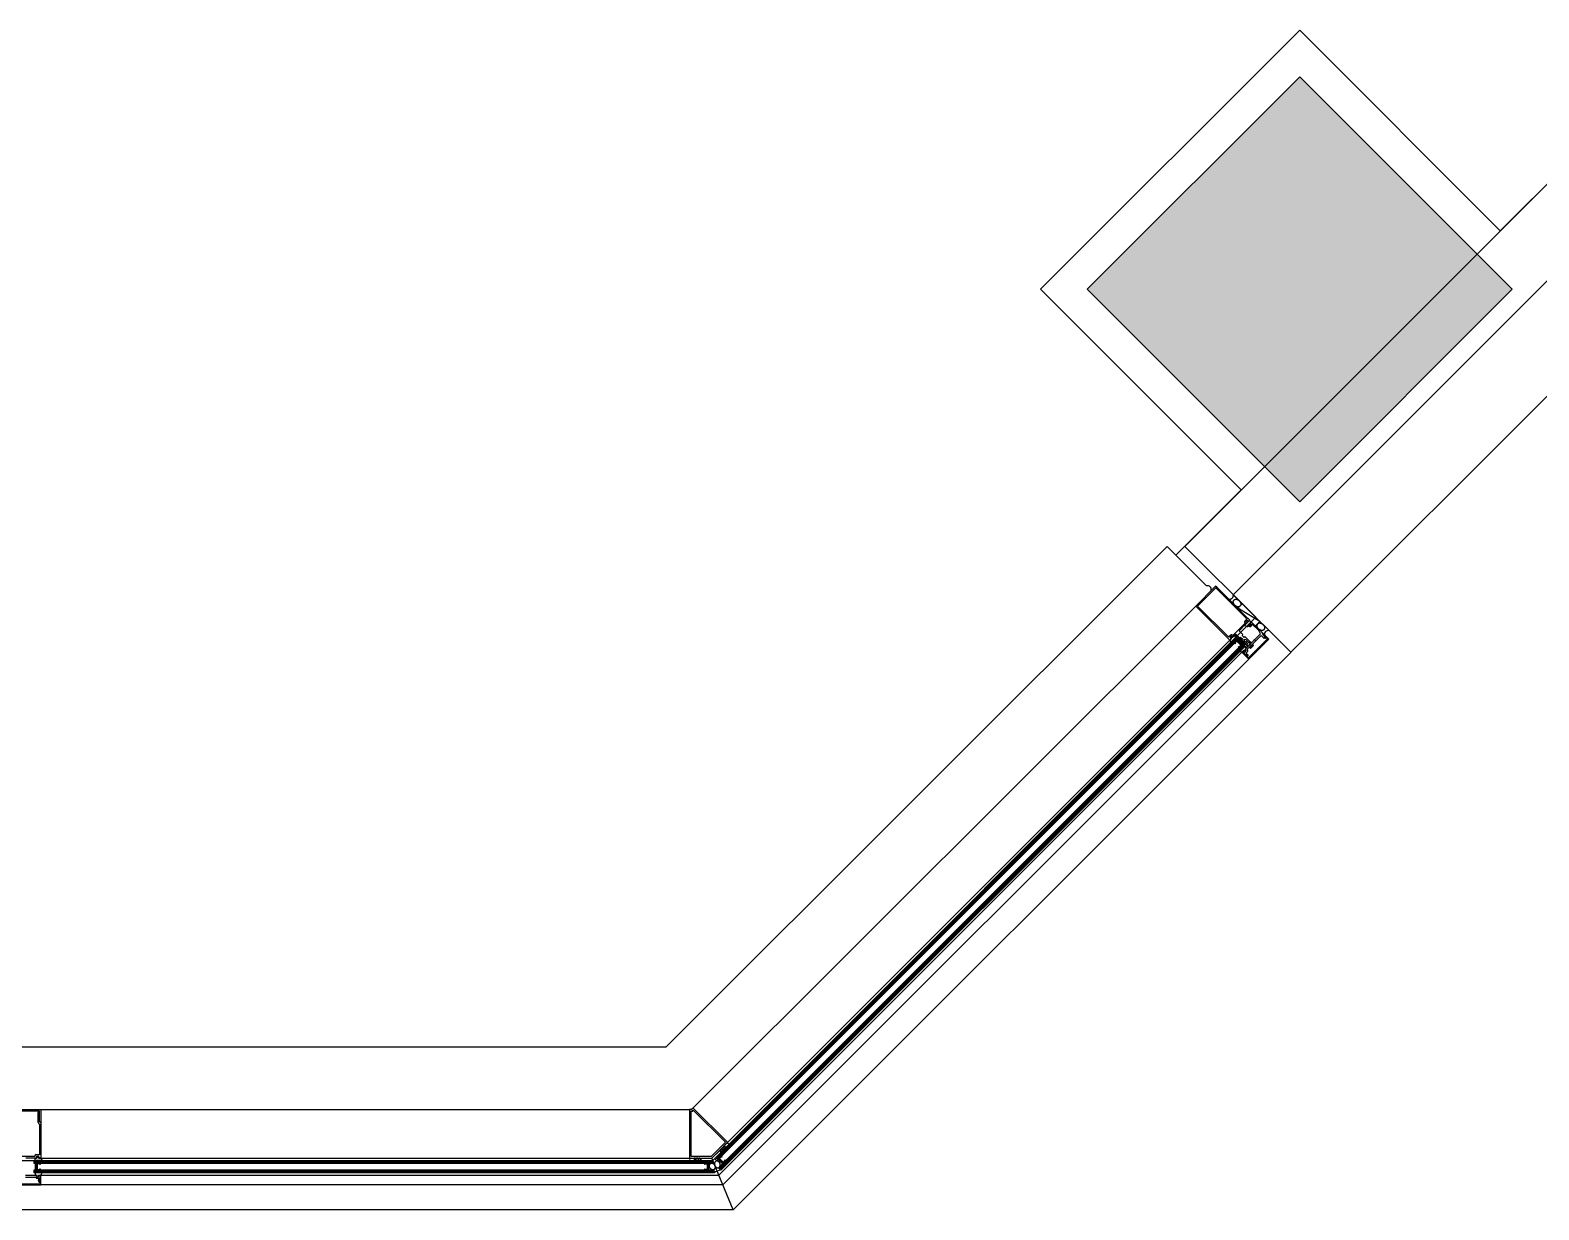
# Model space of a CAD drawing. Header units: inches. Extents: x -71 to 4528, y -885 to 4524.
# Drawn here: x 3185.1 to 3305.6, y 0 to 94.2 of the extents above; entities that cross this region are included whole.
import ezdxf

# ---------------------------------------------------------------- set-up
doc = ezdxf.new("R2010")
doc.units = ezdxf.units.IN
doc.header["$LTSCALE"] = 96
doc.header["$MEASUREMENT"] = 0
for name, color, linetype in [('A-Bldg-Patt', 5, 'Continuous'), ('A-Cols-Bldg', 235, 'Continuous'), ('A-Glaz-Exst', 53, 'Continuous'), ('A-Wall-Bldg', 235, 'Continuous')]:
    doc.layers.add(name, color=color, linetype=linetype)
doc.layers.add('Viewport', color=14, linetype='Continuous', plot=False)

msp = doc.modelspace()

# ---------------------------------------------------------------- hatches: boundary and pattern name
at = {"layer": 'A-Bldg-Patt'}
msp.add_hatch(color=256, dxfattribs=at).paths.add_polyline_path([(3286.5, 90.48), (3269.53, 73.5), (3286.5, 56.53), (3303.47, 73.5)])

# ---------------------------------------------------------------- linework, layer by layer
at = {"layer": 'A-Cols-Bldg'}
msp.add_lwpolyline([(3286.5, 90.48), (3269.53, 73.5), (3286.5, 56.53), (3303.47, 73.5)], close=True, dxfattribs=at)
at = {"layer": 'A-Glaz-Exst'}
for p, q in [((3279.79, 49.8), (3278.2, 48.21)), ((3278.34, 48.21), (3279.87, 49.73)), ((3279.88, 49.71), (3279.79, 49.8)), ((3279.8, 49.67), (3279.87, 49.73)), ((3282.24, 47.23), (3279.8, 49.67)), ((3279.88, 49.71), (3282.37, 47.22)), ((3237.95, 8), (3278.2, 48.21)), ((3278.2, 48.21), (3280.94, 45.47)), ((3280.78, 45.77), (3278.34, 48.21)), ((3281.2, 48.57), (3281.21, 48.6)), ((3281.2, 48.55), (3281.2, 48.57)), ((3281.2, 48.52), (3281.2, 48.55)), ((3281.21, 48.5), (3281.2, 48.52)), ((3281.21, 48.62), (3281.22, 48.64)), ((3281.21, 48.6), (3281.21, 48.62)), ((3281.21, 48.47), (3281.21, 48.5)), ((3281.22, 48.45), (3281.21, 48.47)), ((3281.22, 48.64), (3281.23, 48.66)), ((3281.23, 48.42), (3281.22, 48.45)), ((3281.23, 48.66), (3281.25, 48.68)), ((3281.24, 48.39), (3281.23, 48.42)), ((3281.25, 48.37), (3281.24, 48.39)), ((3281.25, 48.68), (3281.26, 48.69)), ((3281.27, 48.34), (3281.25, 48.37)), ((3281.26, 48.69), (3281.28, 48.71)), ((3281.28, 48.32), (3281.27, 48.34)), ((3281.28, 48.71), (3281.3, 48.72)), ((3281.3, 48.3), (3281.28, 48.32)), ((3281.3, 48.72), (3281.31, 48.73)), ((3281.32, 48.28), (3281.3, 48.3)), ((3281.31, 48.73), (3281.34, 48.74)), ((3281.35, 48.26), (3281.32, 48.28)), ((3281.34, 48.74), (3281.36, 48.75)), ((3281.37, 48.24), (3281.35, 48.26)), ((3281.36, 48.75), (3281.38, 48.75)), ((3281.39, 48.22), (3281.37, 48.24)), ((3281.38, 48.75), (3281.41, 48.75)), ((3281.42, 48.21), (3281.39, 48.22)), ((3281.41, 48.75), (3281.43, 48.75)), ((3281.44, 48.19), (3281.42, 48.21)), ((3281.43, 48.75), (3281.46, 48.75)), ((3281.47, 48.18), (3281.44, 48.19)), ((3281.46, 48.75), (3281.48, 48.74)), ((3281.48, 48.74), (3281.51, 48.74)), ((3281.51, 48.74), (3281.53, 48.73)), ((3281.53, 48.73), (3281.56, 48.71)), ((3281.56, 48.71), (3281.58, 48.7)), ((3281.56, 48.04), (3281.92, 48.39)), ((3281.58, 48.7), (3281.61, 48.69)), ((3281.61, 48.69), (3281.63, 48.67)), ((3281.63, 48.67), (3281.66, 48.65)), ((3281.66, 48.65), (3281.68, 48.63)), ((3281.68, 48.63), (3281.7, 48.61)), ((3281.71, 48.19), (3281.69, 48.18)), ((3281.7, 48.61), (3281.72, 48.59)), ((3281.72, 48.2), (3281.71, 48.19)), ((3281.72, 48.59), (3281.73, 48.56)), ((3281.74, 48.21), (3281.72, 48.2)), ((3281.73, 48.56), (3281.75, 48.54)), ((3281.75, 48.23), (3281.74, 48.21)), ((3281.75, 48.54), (3281.76, 48.51)), ((3281.77, 48.25), (3281.75, 48.23)), ((3281.76, 48.51), (3281.77, 48.49)), ((3281.77, 48.49), (3281.78, 48.46)), ((3281.78, 48.27), (3281.77, 48.25)), ((3281.78, 48.46), (3281.79, 48.44)), ((3281.79, 48.29), (3281.78, 48.27)), ((3281.79, 48.44), (3281.79, 48.41)), ((3281.79, 48.41), (3281.8, 48.38)), ((3281.8, 48.33), (3281.79, 48.31)), ((3281.79, 48.31), (3281.79, 48.29)), ((3281.8, 48.38), (3281.8, 48.36)), ((3281.8, 48.36), (3281.8, 48.33)), ((3281.92, 48.39), (3283.33, 46.98)), ((3281.49, 48.17), (3281.47, 48.18)), ((3281.52, 48.16), (3281.49, 48.17)), ((3281.54, 48.16), (3281.52, 48.16)), ((3281.57, 48.16), (3281.54, 48.16)), ((3283.33, 46.98), (3281.56, 48.04)), ((3281.6, 48.16), (3281.57, 48.16)), ((3281.62, 48.16), (3281.6, 48.16)), ((3281.64, 48.16), (3281.62, 48.16)), ((3281.67, 48.17), (3281.64, 48.16)), ((3281.69, 48.18), (3281.67, 48.17)), ((3282.5, 47.06), (3282.1, 46.66)), ((3282.35, 47.25), (3282.12, 47.01)), ((3282.19, 46.95), (3282.24, 47)), ((3282.35, 47.25), (3282.24, 47.14)), ((3282.24, 47), (3282.3, 47.06)), ((3282.52, 47.08), (3282.35, 47.25)), ((3282.41, 46.97), (3282.41, 47.02)), ((3282.41, 47.02), (3282.45, 47.02)), ((3282.45, 47.02), (3282.46, 47.03)), ((3282.46, 47.03), (3282.46, 47.07)), ((3282.46, 47.07), (3282.51, 47.07)), ((3282.63, 46.93), (3282.5, 47.06)), ((3282.51, 47.07), (3282.52, 47.08)), ((3280.99, 45.89), (3280.87, 45.77)), ((3281, 45.77), (3281.06, 45.82)), ((3281.12, 45.79), (3281.02, 45.76)), ((3281.08, 45.75), (3281.13, 45.78)), ((3281.13, 45.78), (3281.12, 45.79)), ((3282.14, 46.84), (3281.17, 45.87)), ((3281.17, 45.74), (3281.17, 45.78)), ((3281.17, 45.78), (3281.21, 45.78)), ((3281.26, 45.83), (3281.18, 45.74)), ((3281.21, 45.78), (3281.23, 45.79)), ((3281.23, 45.79), (3281.23, 45.83)), ((3281.23, 45.83), (3281.27, 45.83)), ((3281.39, 45.7), (3281.26, 45.83)), ((3281.27, 45.83), (3281.41, 45.97)), ((3281.46, 45.91), (3281.34, 45.79)), ((3281.34, 45.79), (3282.35, 45.03)), ((3281.34, 45.79), (3282.22, 44.91)), ((3281.41, 45.97), (3281.67, 45.71)), ((3282.22, 44.91), (3281.46, 45.91)), ((3282.35, 45.03), (3281.46, 45.91)), ((3281.67, 46.24), (3282.16, 46.73)), ((3281.94, 45.97), (3281.67, 46.24)), ((3281.91, 45.86), (3281.94, 45.88)), ((3282.08, 45.69), (3281.91, 45.86)), ((3282.11, 45.79), (3282.08, 45.69)), ((3282.1, 46.66), (3282.3, 46.6)), ((3282.58, 45.33), (3282.11, 45.79)), ((3282.16, 46.73), (3282.18, 46.74)), ((3282.18, 46.74), (3282.18, 46.78)), ((3282.18, 46.78), (3282.22, 46.78)), ((3282.22, 46.78), (3282.23, 46.8)), ((3282.23, 46.8), (3282.23, 46.84)), ((3282.23, 46.84), (3282.27, 46.84)), ((3282.27, 46.84), (3282.28, 46.85)), ((3282.3, 46.6), (3282.41, 46.71)), ((3282.32, 46.62), (3282.41, 46.72)), ((3282.41, 46.62), (3282.36, 46.57)), ((3282.4, 46.96), (3282.41, 46.97)), ((3282.43, 46.6), (3282.41, 46.62)), ((3282.51, 46.7), (3282.46, 46.67)), ((3282.46, 46.67), (3282.47, 46.66)), ((3282.47, 46.66), (3282.57, 46.69)), ((3282.5, 46.71), (3282.51, 46.7)), ((3282.52, 46.62), (3282.63, 46.73)), ((3282.53, 46.83), (3282.65, 46.95)), ((3282.54, 46.84), (3282.63, 46.93)), ((3282.56, 46.75), (3282.54, 46.76)), ((3282.69, 46.71), (3282.54, 46.55)), ((3282.58, 46.8), (3282.56, 46.75)), ((3282.57, 46.69), (3282.6, 46.79)), ((3282.6, 46.79), (3282.58, 46.8)), ((3283.5, 46.09), (3282.66, 46.93)), ((3282.69, 46.79), (3282.68, 46.78)), ((3283.23, 46.25), (3282.69, 46.79)), ((3282.9, 45.52), (3283.38, 46)), ((3283.33, 46.98), (3282.98, 46.62)), ((3283.42, 45.86), (3282.99, 45.43)), ((3283.1, 46.7), (3283.11, 46.72)), ((3283.1, 46.68), (3283.1, 46.7)), ((3283.1, 46.66), (3283.1, 46.68)), ((3283.1, 46.63), (3283.1, 46.66)), ((3283.1, 46.6), (3283.1, 46.63)), ((3283.1, 46.58), (3283.1, 46.6)), ((3283.11, 46.55), (3283.1, 46.58)), ((3283.11, 46.72), (3283.12, 46.75)), ((3283.12, 46.53), (3283.11, 46.55)), ((3283.12, 46.75), (3283.13, 46.77)), ((3283.13, 46.5), (3283.12, 46.53)), ((3283.13, 46.77), (3283.14, 46.78)), ((3283.15, 46.48), (3283.13, 46.5)), ((3283.14, 46.78), (3283.15, 46.8)), ((3283.15, 46.8), (3283.17, 46.81)), ((3283.16, 46.45), (3283.15, 46.48)), ((3283.18, 46.43), (3283.16, 46.45)), ((3283.17, 46.81), (3283.19, 46.83)), ((3283.2, 46.4), (3283.18, 46.43)), ((3283.19, 46.83), (3283.21, 46.84)), ((3283.22, 46.38), (3283.2, 46.4)), ((3283.21, 46.84), (3283.23, 46.85)), ((3283.24, 46.36), (3283.22, 46.38)), ((3283.23, 46.85), (3283.25, 46.85)), ((3283.38, 46), (3283.23, 46.25)), ((3283.26, 46.34), (3283.24, 46.36)), ((3283.25, 46.85), (3283.27, 46.86)), ((3283.29, 46.33), (3283.26, 46.34)), ((3283.27, 46.86), (3283.3, 46.86)), ((3283.31, 46.31), (3283.29, 46.33)), ((3283.3, 46.86), (3283.32, 46.86)), ((3283.34, 46.3), (3283.31, 46.31)), ((3283.32, 46.86), (3283.35, 46.85)), ((3283.36, 46.29), (3283.34, 46.3)), ((3283.35, 46.85), (3283.38, 46.85)), ((3283.39, 46.28), (3283.36, 46.29)), ((3283.38, 46.85), (3283.4, 46.84)), ((3283.41, 46.27), (3283.39, 46.28)), ((3283.4, 46.84), (3283.43, 46.83)), ((3283.44, 46.27), (3283.41, 46.27)), ((3283.66, 45.62), (3283.42, 45.86)), ((3283.43, 46.83), (3283.45, 46.82)), ((3283.46, 46.26), (3283.44, 46.27)), ((3283.45, 46.82), (3283.48, 46.81)), ((3283.49, 46.26), (3283.46, 46.26)), ((3283.49, 46.11), (3283.47, 46.09)), ((3283.49, 46.11), (3283.47, 46.09)), ((3283.47, 46.09), (3283.6, 45.86)), ((3283.47, 46.09), (3283.6, 45.86)), ((3283.48, 46.81), (3283.5, 46.79)), ((3283.51, 46.26), (3283.49, 46.26)), ((3283.5, 46.79), (3283.53, 46.78)), ((3284.03, 45.56), (3283.5, 46.09)), ((3283.54, 46.27), (3283.51, 46.26)), ((3283.53, 46.78), (3283.55, 46.76)), ((3283.56, 46.27), (3283.54, 46.27)), ((3283.55, 46.76), (3283.57, 46.74)), ((3283.58, 46.28), (3283.56, 46.27)), ((3283.57, 46.74), (3283.59, 46.71)), ((3283.6, 46.29), (3283.58, 46.28)), ((3283.59, 46.71), (3283.61, 46.69)), ((3283.62, 46.31), (3283.6, 46.29)), ((3283.6, 45.86), (3283.64, 45.88)), ((3283.6, 45.86), (3283.64, 45.88)), ((3283.61, 46.69), (3283.63, 46.67)), ((3283.63, 46.32), (3283.62, 46.31)), ((3283.63, 46.67), (3283.64, 46.64)), ((3283.65, 46.34), (3283.63, 46.32)), ((3283.64, 46.64), (3283.66, 46.62)), ((3283.64, 45.88), (3283.7, 45.66)), ((3283.64, 45.88), (3283.8, 45.73)), ((3283.66, 46.35), (3283.65, 46.34)), ((3283.66, 46.62), (3283.67, 46.59)), ((3283.67, 46.37), (3283.66, 46.35)), ((3283.67, 46.59), (3283.68, 46.57)), ((3283.68, 46.4), (3283.67, 46.37)), ((3283.68, 46.57), (3283.68, 46.54)), ((3283.68, 46.54), (3283.69, 46.52)), ((3283.69, 46.42), (3283.68, 46.4)), ((3283.69, 46.52), (3283.69, 46.49)), ((3283.69, 46.49), (3283.69, 46.46)), ((3283.69, 46.46), (3283.69, 46.44)), ((3283.69, 46.44), (3283.69, 46.42)), ((3239.56, 4.12), (3280.93, 45.49)), ((3239.63, 3.95), (3281.42, 45.7)), ((3281.41, 45.63), (3239.89, 4.11)), ((3281.45, 45.58), (3239.93, 4.06)), ((3281.58, 45.54), (3239.95, 3.91)), ((3281.5, 45.54), (3239.98, 4.02)), ((3240.09, 3.34), (3281.94, 45.19)), ((3281.95, 45.11), (3240.19, 3.35)), ((3281.98, 45.05), (3240.23, 3.3)), ((3282.03, 45.02), (3240.27, 3.26)), ((3282.13, 44.99), (3240.27, 3.16)), ((3281.04, 45.61), (3280.93, 45.49)), ((3280.93, 45.49), (3280.94, 45.5)), ((3280.93, 45.49), (3280.99, 45.3)), ((3280.94, 45.5), (3280.94, 45.55)), ((3280.94, 45.55), (3280.98, 45.55)), ((3280.95, 45.71), (3281, 45.77)), ((3280.98, 45.55), (3280.99, 45.56)), ((3281.02, 45.76), (3280.99, 45.66)), ((3280.99, 45.3), (3281.39, 45.7)), ((3280.99, 45.66), (3281, 45.66)), ((3280.99, 45.56), (3280.99, 45.6)), ((3280.99, 45.6), (3281.04, 45.6)), ((3281, 45.66), (3281.03, 45.71)), ((3281.03, 45.71), (3281.04, 45.7)), ((3281.04, 45.6), (3281.04, 45.61)), ((3281.09, 45.74), (3281.08, 45.75)), ((3281.16, 45.73), (3281.17, 45.74)), ((3281.56, 45.52), (3281.31, 45.26)), ((3281.31, 45.26), (3281.35, 45.22)), ((3281.35, 45.22), (3281.37, 45.2)), ((3281.36, 45.28), (3281.5, 45.42)), ((3281.38, 45.21), (3281.36, 45.23)), ((3281.37, 45.2), (3281.38, 45.21)), ((3281.41, 45.72), (3281.58, 45.54)), ((3281.53, 45.36), (3281.76, 45.13)), ((3281.55, 45.42), (3281.82, 45.16)), ((3281.91, 45.17), (3281.56, 45.52)), ((3281.62, 44.96), (3281.6, 44.98)), ((3281.6, 44.98), (3281.6, 44.97)), ((3281.6, 44.97), (3281.61, 44.95)), ((3281.61, 44.95), (3281.66, 44.91)), ((3281.66, 44.91), (3281.91, 45.17)), ((3281.82, 45.11), (3281.67, 44.96)), ((3281.69, 44.59), (3282.1, 44.99)), ((3281.89, 44.53), (3281.69, 44.59)), ((3281.76, 45.71), (3281.78, 45.73)), ((3281.78, 45.73), (3281.95, 45.56)), ((3281.95, 45.56), (3281.85, 45.53)), ((3281.85, 45.53), (3282.31, 45.06)), ((3282.01, 44.64), (3281.89, 44.53)), ((3281.94, 45.19), (3282.11, 45.01)), ((3281.95, 44.57), (3282.02, 44.64)), ((3281.95, 44.52), (3281.95, 44.57)), ((3282.06, 44.6), (3282.11, 44.63)), ((3282.07, 44.59), (3282.06, 44.6)), ((3282.1, 45.44), (3282.07, 45.57)), ((3282.07, 45.57), (3282.2, 45.54)), ((3282.16, 44.62), (3282.07, 44.59)), ((3282.33, 45.21), (3282.1, 45.44)), ((3282.1, 44.99), (3282.23, 44.86)), ((3282.11, 44.63), (3282.1, 44.64)), ((3282.12, 44.54), (3282.23, 44.65)), ((3282.13, 44.75), (3282.49, 45.11)), ((3282.23, 44.86), (3282.14, 44.77)), ((3282.14, 44.69), (3282.15, 44.67)), ((3282.15, 44.67), (3282.18, 44.73)), ((3282.2, 44.72), (3282.16, 44.62)), ((3282.18, 44.73), (3282.2, 44.72)), ((3282.2, 45.54), (3282.43, 45.31)), ((3282.22, 44.91), (3282.35, 45.03)), ((3282.36, 44.6), (3282.25, 44.5)), ((3282.26, 45.36), (3282.29, 45.25)), ((3282.39, 45.35), (3282.28, 45.38)), ((3282.29, 45.25), (3282.3, 45.24)), ((3282.3, 45.07), (3282.37, 45)), ((3282.31, 45.06), (3282.33, 45.08)), ((3282.32, 45.24), (3282.34, 45.22)), ((3282.58, 45.02), (3282.32, 44.76)), ((3282.34, 45.09), (3282.33, 45.08)), ((3282.37, 45), (3282.48, 45.1)), ((3282.4, 45.34), (3282.39, 45.35)), ((3282.42, 45.3), (3282.4, 45.32)), ((3283.94, 45.59), (3282.42, 44.07)), ((3282.44, 43.97), (3284.03, 45.56)), ((3282.75, 45.19), (3282.46, 44.9)), ((3282.46, 44.9), (3282.48, 44.87)), ((3282.48, 44.87), (3282.77, 45.16)), ((3282.51, 44.89), (3282.58, 44.82)), ((3282.53, 45.15), (3282.86, 45.48)), ((3282.54, 45.16), (3282.65, 45.27)), ((3282.56, 45.31), (3282.58, 45.33)), ((3282.56, 45.31), (3282.56, 45.3)), ((3282.65, 45.27), (3282.57, 45.34)), ((3282.64, 44.88), (3282.57, 44.95)), ((3282.62, 45.06), (3282.58, 45.06)), ((3282.58, 45.06), (3282.58, 45.02)), ((3282.58, 44.82), (3282.82, 45.06)), ((3282.94, 45.39), (3282.62, 45.06)), ((3282.76, 45), (3282.69, 45.08)), ((3282.77, 45.16), (3282.75, 45.19)), ((3282.82, 45.06), (3282.75, 45.14)), ((3282.99, 45.43), (3282.94, 45.43)), ((3282.94, 45.43), (3282.94, 45.39)), ((3283.7, 45.66), (3283.66, 45.62)), ((3283.8, 45.73), (3283.73, 45.66)), ((3283.76, 45.63), (3283.83, 45.7)), ((3283.83, 45.7), (3283.94, 45.59)), ((3240.13, 2.76), (3281.89, 44.53)), ((3282.44, 43.97), (3240.44, 2)), ((3285.8, 44.5), (3241.26, 0)), ((3281.92, 44.54), (3281.9, 44.52)), ((3281.91, 44.5), (3282.44, 43.97)), ((3282.15, 44.41), (3281.92, 44.54)), ((3282.15, 44.41), (3281.95, 44.52)), ((3282.12, 44.36), (3282.15, 44.41)), ((3282.12, 44.37), (3282.15, 44.41)), ((3282.28, 44.21), (3282.12, 44.37)), ((3282.31, 44.31), (3282.12, 44.36)), ((3282.26, 44.4), (3282.35, 44.35)), ((3282.35, 44.28), (3282.28, 44.21)), ((3282.34, 44.29), (3282.31, 44.31)), ((3282.31, 44.18), (3282.38, 44.25)), ((3282.42, 44.07), (3282.31, 44.18)), ((3282.37, 44.33), (3282.34, 44.29)), ((3282.35, 44.35), (3282.37, 44.33)), ((3173.99, 8), (3185.99, 8)), ((3185.87, 7.88), (3174.12, 7.88)), ((3185.81, 7.76), (3185.74, 7.76)), ((3185.74, 7.76), (3185.74, 7.01)), ((3185.87, 7.06), (3185.87, 7.88)), ((3185.87, 7.01), (3185.87, 7.7)), ((3185.99, 8), (3237.95, 8)), ((3185.99, 8), (3185.99, 7)), ((3237.77, 8), (3237.77, 4.12)), ((3237.95, 8), (3237.77, 8)), ((3237.9, 4.25), (3237.9, 7.88)), ((3237.9, 7.88), (3238.01, 7.88)), ((3238.08, 8.13), (3237.95, 8)), ((3238.01, 7.88), (3238.08, 7.95)), ((3240.82, 5.39), (3238.08, 8.13)), ((3238.08, 7.95), (3240.65, 5.39)), ((3185.99, 7.01), (3185.87, 7.01)), ((3185.87, 6.84), (3185.87, 4.4)), ((3185.99, 7), (3185.93, 7)), ((3185.99, 7.01), (3185.99, 4.14)), ((3240.65, 5.39), (3239.51, 4.25)), ((3240.23, 4.79), (3240.82, 5.39)), ((3240.23, 4.79), (3240.3, 4.86)), ((3240.3, 4.86), (3240.34, 4.82)), ((3240.34, 4.82), (3240.41, 4.88)), ((3240.36, 4.93), (3240.43, 4.99)), ((3240.41, 4.88), (3240.36, 4.93)), ((3240.45, 4.84), (3240.38, 4.77)), ((3240.43, 4.99), (3240.47, 4.95)), ((3240.49, 4.8), (3240.45, 4.84)), ((3240.47, 4.95), (3240.54, 5.01)), ((3240.49, 5.06), (3240.56, 5.12)), ((3240.54, 5.01), (3240.49, 5.06)), ((3240.55, 4.86), (3240.49, 4.8)), ((3240.58, 4.97), (3240.52, 4.9)), ((3240.52, 4.9), (3240.55, 4.86)), ((3240.56, 5.12), (3240.69, 5)), ((3240.62, 4.93), (3240.58, 4.97)), ((3240.69, 5), (3240.62, 4.93)), ((3185.49, 4.26), (3174.49, 4.26)), ((3184.79, 4.14), (3185.66, 4.14)), ((3185.45, 3.7), (3185.45, 3.95)), ((3185.45, 3.95), (3239.63, 3.95)), ((3239.74, 3.7), (3185.45, 3.7)), ((3185.49, 4.28), (3185.49, 4.26)), ((3239.68, 3.88), (3185.51, 3.88)), ((3239.68, 3.82), (3185.51, 3.82)), ((3239.68, 3.76), (3185.51, 3.76)), ((3185.52, 3.95), (3185.52, 4.13)), ((3185.52, 4.13), (3185.64, 4.13)), ((3186.09, 3.95), (3185.52, 3.95)), ((3185.55, 3.2), (3185.55, 3.69)), ((3185.55, 3.69), (3185.92, 3.69)), ((3185.87, 4.4), (3185.62, 4.4)), ((3185.63, 3.63), (3185.63, 3.26)), ((3185.64, 4.21), (3185.73, 4.25)), ((3185.65, 4.19), (3185.64, 4.21)), ((3185.7, 4.21), (3185.65, 4.19)), ((3185.66, 4.28), (3185.82, 4.28)), ((3185.87, 3.67), (3185.66, 3.67)), ((3185.7, 4.19), (3185.7, 4.21)), ((3185.73, 4.25), (3185.83, 4.21)), ((3185.82, 4.19), (3185.77, 4.21)), ((3185.77, 4.21), (3185.77, 4.19)), ((3185.83, 4.21), (3185.82, 4.19)), ((3185.82, 4.14), (3185.99, 4.14)), ((3185.83, 4.13), (3185.99, 4.13)), ((3185.9, 3.61), (3185.9, 3.63)), ((3185.92, 3.69), (3185.92, 3.63)), ((3185.92, 3.63), (3185.92, 3.61)), ((3185.99, 4.13), (3186.09, 3.95)), ((3185.99, 4.12), (3238.87, 4.12)), ((3237.77, 4.12), (3238.61, 4.12)), ((3239.51, 4.25), (3237.9, 4.25)), ((3238.24, 4.12), (3238.15, 4.12)), ((3238.15, 4.12), (3238.15, 3.95)), ((3238.15, 3.95), (3238.24, 3.95)), ((3238.24, 4.06), (3238.24, 4.12)), ((3238.33, 4.06), (3238.24, 4.06)), ((3238.24, 3.95), (3238.24, 4)), ((3238.24, 4), (3238.33, 4)), ((3238.43, 4.12), (3238.33, 4.12)), ((3238.33, 4.12), (3238.33, 4.06)), ((3238.33, 4), (3238.33, 3.95)), ((3238.33, 3.95), (3238.43, 3.95)), ((3238.43, 4.06), (3238.43, 4.12)), ((3238.52, 4.06), (3238.43, 4.06)), ((3238.43, 3.95), (3238.43, 4)), ((3238.43, 4), (3238.52, 4)), ((3238.61, 4.12), (3238.52, 4.12)), ((3238.52, 4.12), (3238.52, 4.06)), ((3238.52, 4), (3238.52, 3.95)), ((3238.52, 3.95), (3238.61, 3.95)), ((3238.61, 4.06), (3238.61, 4.12)), ((3238.61, 4.12), (3238.61, 4.06)), ((3238.68, 4.06), (3238.61, 4.06)), ((3238.61, 4.06), (3238.71, 4.06)), ((3238.61, 3.95), (3238.61, 4)), ((3238.61, 4), (3238.68, 4)), ((3238.71, 4.06), (3238.71, 4.12)), ((3238.71, 4.12), (3239.56, 4.12)), ((3239.33, 3.7), (3238.97, 3.7)), ((3238.97, 3.7), (3238.97, 3.63)), ((3238.97, 3.63), (3238.97, 3.61)), ((3238.98, 3.61), (3238.98, 3.63)), ((3239.02, 3.67), (3239.22, 3.67)), ((3239.26, 3.63), (3239.26, 3.26)), ((3239.33, 3.2), (3239.33, 3.7)), ((3239.38, 3.6), (3239.39, 3.62)), ((3239.39, 3.62), (3239.4, 3.63)), ((3239.4, 3.63), (3239.41, 3.65)), ((3239.41, 3.65), (3239.42, 3.67)), ((3239.42, 3.67), (3239.44, 3.68)), ((3239.43, 3.7), (3239.43, 3.95)), ((3239.44, 3.68), (3239.45, 3.69)), ((3239.45, 3.69), (3239.47, 3.7)), ((3239.47, 3.7), (3239.48, 3.71)), ((3239.48, 3.71), (3239.5, 3.72)), ((3239.5, 3.72), (3239.52, 3.73)), ((3239.52, 3.73), (3239.54, 3.73)), ((3239.54, 3.73), (3239.56, 3.73)), ((3239.56, 4.12), (3240.16, 4.72)), ((3241.27, 0), (3239.56, 4.12)), ((3239.56, 3.73), (3239.58, 3.73)), ((3239.58, 3.73), (3239.6, 3.72)), ((3239.6, 3.72), (3239.62, 3.72)), ((3239.62, 3.72), (3239.64, 3.71)), ((3239.64, 3.71), (3239.66, 3.7)), ((3239.66, 3.7), (3239.68, 3.69)), ((3239.68, 3.69), (3239.69, 3.68)), ((3239.69, 3.68), (3239.71, 3.67)), ((3239.71, 3.67), (3239.73, 3.65)), ((3239.73, 3.65), (3239.75, 3.63)), ((3239.75, 3.63), (3239.76, 3.61)), ((3239.95, 3.91), (3239.78, 4.09)), ((3239.79, 3.77), (3239.78, 3.75)), ((3239.78, 3.75), (3239.78, 3.72)), ((3239.78, 3.72), (3239.78, 3.7)), ((3239.78, 3.7), (3239.78, 3.68)), ((3239.78, 3.68), (3239.78, 3.65)), ((3239.78, 3.65), (3239.78, 3.63)), ((3239.78, 3.63), (3239.78, 3.6)), ((3239.8, 3.79), (3239.79, 3.77)), ((3239.81, 3.8), (3239.8, 3.79)), ((3239.82, 3.82), (3239.81, 3.8)), ((3239.83, 3.84), (3239.82, 3.82)), ((3239.85, 3.85), (3239.83, 3.84)), ((3239.86, 3.87), (3239.85, 3.85)), ((3239.88, 3.88), (3239.86, 3.87)), ((3239.9, 3.88), (3239.88, 3.88)), ((3239.91, 3.89), (3239.9, 3.88)), ((3239.93, 3.9), (3239.91, 3.89)), ((3239.95, 3.9), (3239.93, 3.9)), ((3239.97, 3.9), (3239.95, 3.9)), ((3239.99, 3.9), (3239.97, 3.9)), ((3240.01, 3.89), (3239.99, 3.9)), ((3240.03, 3.89), (3240.01, 3.89)), ((3240.05, 3.88), (3240.03, 3.89)), ((3240.07, 3.87), (3240.05, 3.88)), ((3240.06, 4.01), (3240.31, 4.27)), ((3240.41, 3.66), (3240.06, 4.01)), ((3240.09, 3.86), (3240.07, 3.87)), ((3240.11, 3.84), (3240.09, 3.86)), ((3240.13, 3.83), (3240.11, 3.84)), ((3240.14, 3.81), (3240.13, 3.83)), ((3240.16, 3.79), (3240.14, 3.81)), ((3240.3, 4.22), (3240.15, 4.07)), ((3240.15, 4.02), (3240.42, 3.76)), ((3240.16, 4.72), (3240.2, 4.68)), ((3240.17, 3.77), (3240.16, 3.79)), ((3240.18, 3.75), (3240.17, 3.77)), ((3240.19, 3.73), (3240.18, 3.75)), ((3240.2, 3.71), (3240.19, 3.73)), ((3240.2, 4.68), (3240.27, 4.75)), ((3240.21, 3.69), (3240.2, 3.71)), ((3240.22, 3.66), (3240.21, 3.69)), ((3240.22, 4.05), (3240.44, 3.82)), ((3240.22, 3.64), (3240.22, 3.66)), ((3240.23, 3.62), (3240.22, 3.64)), ((3240.27, 4.75), (3240.23, 4.79)), ((3240.27, 4.75), (3240.23, 4.79)), ((3240.23, 4.7), (3240.27, 4.75)), ((3240.23, 4.66), (3240.23, 4.66)), ((3240.23, 3.59), (3240.23, 3.62)), ((3240.32, 4.71), (3240.27, 4.66)), ((3240.31, 4.27), (3240.36, 4.23)), ((3240.36, 4.67), (3240.32, 4.71)), ((3240.37, 4.2), (3240.35, 4.22)), ((3240.42, 4.73), (3240.36, 4.67)), ((3240.36, 4.23), (3240.38, 4.21)), ((3240.38, 4.21), (3240.37, 4.2)), ((3240.38, 4.77), (3240.42, 4.73)), ((3240.67, 3.92), (3240.41, 3.66)), ((3240.47, 3.76), (3240.61, 3.9)), ((3240.6, 3.97), (3240.6, 3.98)), ((3240.6, 3.98), (3240.62, 3.96)), ((3240.61, 3.95), (3240.6, 3.97)), ((3240.62, 3.96), (3240.67, 3.92)), ((3185.51, 2.75), (3184.77, 2.75)), ((3184.77, 2.62), (3185.56, 2.62)), ((3185.45, 2.95), (3185.45, 3.2)), ((3185.45, 3.2), (3239.74, 3.2)), ((3239.74, 2.95), (3185.45, 2.95)), ((3239.68, 3.13), (3185.51, 3.13)), ((3239.68, 3.07), (3185.51, 3.07)), ((3239.68, 3.01), (3185.51, 3.01)), ((3185.54, 2.72), (3185.51, 2.75)), ((3186.09, 2.95), (3185.52, 2.95)), ((3185.52, 2.95), (3185.52, 2.76)), ((3185.52, 2.76), (3185.64, 2.76)), ((3185.57, 2.75), (3185.54, 2.72)), ((3185.92, 3.2), (3185.55, 3.2)), ((3185.59, 2.75), (3185.57, 2.75)), ((3185.62, 2.72), (3185.59, 2.75)), ((3185.65, 2.75), (3185.62, 2.72)), ((3185.62, 2.52), (3185.75, 2.52)), ((3185.65, 2.7), (3185.64, 2.69)), ((3185.64, 2.69), (3185.73, 2.64)), ((3185.66, 2.75), (3185.65, 2.75)), ((3185.7, 2.69), (3185.65, 2.7)), ((3185.66, 3.22), (3185.87, 3.22)), ((3185.82, 2.61), (3185.66, 2.61)), ((3185.69, 3.61), (3185.69, 3.28)), ((3185.7, 2.7), (3185.7, 2.69)), ((3185.73, 2.64), (3185.83, 2.69)), ((3185.82, 2.7), (3185.77, 2.69)), ((3185.77, 2.69), (3185.77, 2.7)), ((3185.81, 2.44), (3185.78, 2.32)), ((3185.8, 2.76), (3240.13, 2.76)), ((3185.83, 2.69), (3185.82, 2.7)), ((3185.83, 2.76), (3185.99, 2.76)), ((3185.84, 2.75), (3185.83, 2.75)), ((3185.87, 2.72), (3185.84, 2.75)), ((3185.86, 2.32), (3185.94, 2.48)), ((3185.9, 2.75), (3185.87, 2.72)), ((3185.96, 2.75), (3185.89, 2.49)), ((3185.89, 2.49), (3185.95, 2.72)), ((3185.89, 2.49), (3185.94, 2.48)), ((3185.94, 2.48), (3185.89, 2.49)), ((3185.92, 3.61), (3185.9, 3.61)), ((3185.9, 3.26), (3185.9, 3.28)), ((3185.9, 3.28), (3185.92, 3.28)), ((3185.92, 2.75), (3185.9, 2.75)), ((3185.92, 3.28), (3185.92, 3.26)), ((3185.92, 3.26), (3185.92, 3.2)), ((3185.95, 2.72), (3185.92, 2.75)), ((3185.94, 2.48), (3185.94, 2.27)), ((3185.99, 2.75), (3185.96, 2.75)), ((3185.99, 2.76), (3186.09, 2.95)), ((3185.99, 2), (3185.99, 2.75)), ((3238.97, 3.61), (3238.98, 3.61)), ((3238.98, 3.28), (3238.97, 3.28)), ((3238.97, 3.28), (3238.97, 3.26)), ((3238.97, 3.26), (3238.97, 3.2)), ((3238.97, 3.2), (3239.33, 3.2)), ((3238.98, 3.26), (3238.98, 3.28)), ((3239.22, 3.22), (3239.02, 3.22)), ((3239.2, 3.61), (3239.2, 3.28)), ((3239.37, 3.55), (3239.38, 3.58)), ((3239.37, 3.53), (3239.37, 3.55)), ((3239.37, 3.51), (3239.37, 3.53)), ((3239.37, 3.49), (3239.37, 3.51)), ((3239.37, 3.46), (3239.37, 3.49)), ((3239.38, 3.44), (3239.37, 3.46)), ((3239.38, 3.58), (3239.38, 3.6)), ((3239.38, 3.42), (3239.38, 3.44)), ((3239.39, 3.39), (3239.38, 3.42)), ((3239.4, 3.37), (3239.39, 3.39)), ((3239.41, 3.35), (3239.4, 3.37)), ((3239.42, 3.33), (3239.41, 3.35)), ((3239.44, 3.31), (3239.42, 3.33)), ((3239.45, 3.29), (3239.44, 3.31)), ((3239.47, 3.27), (3239.45, 3.29)), ((3239.48, 3.26), (3239.47, 3.27)), ((3239.5, 3.24), (3239.48, 3.26)), ((3239.52, 3.23), (3239.5, 3.24)), ((3239.54, 3.22), (3239.52, 3.23)), ((3239.56, 3.21), (3239.54, 3.22)), ((3239.58, 3.2), (3239.56, 3.21)), ((3239.6, 3.2), (3239.58, 3.2)), ((3239.62, 3.19), (3239.6, 3.2)), ((3239.64, 3.19), (3239.62, 3.19)), ((3239.66, 3.19), (3239.64, 3.19)), ((3239.68, 3.2), (3239.66, 3.19)), ((3239.7, 3.2), (3239.68, 3.2)), ((3239.71, 3.21), (3239.7, 3.2)), ((3239.73, 3.22), (3239.71, 3.21)), ((3239.75, 3.23), (3239.73, 3.22)), ((3239.74, 2.95), (3239.74, 3.2)), ((3239.76, 3.24), (3239.75, 3.23)), ((3239.76, 3.61), (3239.77, 3.59)), ((3239.77, 3.25), (3239.76, 3.24)), ((3239.77, 3.59), (3239.79, 3.57)), ((3239.79, 3.27), (3239.77, 3.25)), ((3239.78, 3.6), (3239.79, 3.58)), ((3239.79, 3.58), (3239.8, 3.56)), ((3239.79, 3.57), (3239.8, 3.55)), ((3239.8, 3.29), (3239.79, 3.27)), ((3239.8, 3.56), (3239.8, 3.53)), ((3239.8, 3.55), (3239.81, 3.53)), ((3239.8, 3.53), (3239.81, 3.51)), ((3239.81, 3.31), (3239.8, 3.29)), ((3239.81, 3.53), (3239.81, 3.51)), ((3239.81, 3.51), (3239.83, 3.49)), ((3239.81, 3.51), (3239.82, 3.48)), ((3239.82, 3.35), (3239.81, 3.33)), ((3239.81, 3.33), (3239.81, 3.31)), ((3239.82, 3.48), (3239.82, 3.46)), ((3239.82, 3.46), (3239.83, 3.44)), ((3239.83, 3.39), (3239.82, 3.37)), ((3239.82, 3.37), (3239.82, 3.35)), ((3239.83, 3.49), (3239.84, 3.47)), ((3239.83, 3.44), (3239.83, 3.41)), ((3239.83, 3.41), (3239.83, 3.39)), ((3239.84, 3.47), (3239.85, 3.45)), ((3239.85, 3.45), (3239.87, 3.43)), ((3239.87, 3.43), (3239.89, 3.42)), ((3239.89, 3.42), (3239.91, 3.4)), ((3239.91, 3.4), (3239.92, 3.39)), ((3239.92, 3.39), (3239.94, 3.38)), ((3239.94, 3.38), (3239.96, 3.37)), ((3239.96, 3.37), (3239.98, 3.36)), ((3239.98, 3.36), (3240, 3.36)), ((3240, 3.36), (3240.02, 3.36)), ((3240.02, 3.36), (3240.04, 3.36)), ((3240.04, 3.36), (3240.06, 3.36)), ((3240.06, 3.36), (3240.08, 3.36)), ((3240.08, 3.36), (3240.1, 3.37)), ((3240.27, 3.16), (3240.09, 3.34)), ((3240.1, 3.37), (3240.12, 3.38)), ((3240.12, 3.38), (3240.13, 3.38)), ((3240.13, 3.38), (3240.15, 3.4)), ((3240.15, 3.4), (3240.16, 3.41)), ((3240.16, 3.41), (3240.18, 3.42)), ((3240.18, 3.42), (3240.19, 3.44)), ((3240.19, 3.44), (3240.2, 3.46)), ((3240.2, 3.46), (3240.21, 3.48)), ((3240.21, 3.48), (3240.22, 3.5)), ((3240.22, 3.52), (3240.23, 3.54)), ((3240.22, 3.5), (3240.22, 3.52)), ((3240.23, 3.57), (3240.23, 3.59)), ((3240.23, 3.54), (3240.23, 3.57)), ((3173.99, 2), (3185.99, 2)), ((3185.94, 2.06), (3174.04, 2.06)), ((3185.78, 2.32), (3185.86, 2.32)), ((3185.94, 2.27), (3185.84, 2.27)), ((3185.84, 2.22), (3185.94, 2.22)), ((3185.94, 2.22), (3185.94, 2.06)), ((3240.44, 2), (3185.99, 2)), ((3241.26, 0), (3180.24, 0))]:
    msp.add_line(p, q, dxfattribs=at)
for centre, radius, start, end in [((3279.16, 49.56), 0.276, 339.9, 110.1), ((3280.87, 49.08), 0.333, 266.425, 3.575), ((3282.19, 46.95), 0.093, 135.1175, 193.8342), ((3282.2, 47.18), 0.0621, 315, 45), ((3282.28, 46.97), 0.0928, 3.1607, 76.0607), ((3281.06, 45.82), 0.093, 76.1658, 134.8824), ((3281.04, 45.73), 0.0928, 3.1607, 76.0607), ((3281.04, 45.73), 0.186, 45.7228, 76.6062), ((3281.89, 45.93), 0.0621, 315, 45), ((3282.28, 46.97), 0.186, 194.1628, 225.0461), ((3282.28, 46.97), 0.0933, 193.5507, 266.4507), ((3282.27, 46.86), 0.0178, 315.3613, 86.9613), ((3282.34, 46.6), 0.0311, 135, 225), ((3282.34, 46.6), 0.0311, 225, 315), ((3282.39, 46.98), 0.0183, 183.644, 315.244), ((3282.46, 46.67), 0.0621, 45, 135), ((3282.43, 46.7), 0.0184, 1.6406, 134.1406), ((3282.54, 46.71), 0.154, 225.1485, 269.8319), ((3282.54, 46.71), 0.093, 182.4639, 255.3306), ((3282.59, 46.8), 0.0615, 135, 225), ((3282.54, 46.82), 0.0177, 134.9113, 267.4113), ((3282.54, 46.71), 0.093, 14.6695, 87.5361), ((3282.54, 46.71), 0.155, 0.5196, 27.5529), ((3284.01, 45.93), 0.333, 86.425, 183.575), ((3280.83, 45.81), 0.0621, 225, 315), ((3281.04, 45.73), 0.0927, 193.2242, 266.1242), ((3281.03, 45.62), 0.0178, 315.3613, 86.9613), ((3281, 45.65), 0.0621, 315, 45), ((3281.13, 45.78), 0.0621, 225, 315), ((3281.15, 45.74), 0.0183, 183.644, 315.244), ((3281.38, 45.25), 0.0352, 135, 225), ((3281.53, 45.4), 0.0352, 45, 135), ((3281.57, 45.4), 0.0596, 152.7818, 224.8318), ((3281.65, 44.99), 0.0352, 225, 315), ((3281.72, 45.75), 0.0615, 225, 315), ((3281.8, 45.17), 0.0596, 225.1682, 297.2182), ((3281.79, 45.13), 0.0352, 315, 45), ((3282.05, 44.6), 0.0615, 45, 135), ((3282.03, 44.63), 0.0177, 2.5887, 135.0887), ((3282.14, 44.63), 0.093, 182.4639, 255.3306), ((3282.19, 44.73), 0.0621, 135, 225), ((3282.15, 44.74), 0.0182, 134.3061, 266.8061), ((3282.14, 44.63), 0.093, 14.6695, 87.5361), ((3282.28, 45.36), 0.0148, 77.9833, 192.0167), ((3282.31, 45.25), 0.0152, 225, 315), ((3282.31, 45.11), 0.0392, 257.8487, 315.2654), ((3282.14, 44.63), 0.218, 353.2178, 36.8678), ((3282.27, 45.15), 0.0925, 315, 45), ((3282.27, 45.15), 0.0925, 315, 45), ((3282.39, 45.33), 0.0152, 315, 45), ((3282.49, 45.37), 0.0925, 225, 315), ((3282.5, 45.38), 0.0925, 225, 315), ((3282.51, 45.13), 0.0401, 45, 225), ((3282.51, 45.13), 0.0311, 45, 225), ((3282.53, 45.34), 0.0392, 314.7346, 12.1513), ((3282.88, 45.5), 0.0311, 45, 225), ((3283.74, 45.65), 0.0249, 135, 225), ((3283.74, 45.65), 0.0249, 225, 315), ((3282.3, 44.45), 0.0621, 134.9069, 239.9069), ((3282.36, 44.27), 0.0249, 45, 135), ((3282.36, 44.27), 0.0249, 315, 45), ((3185.8, 7.7), 0.062, 359.5489, 89.5489), ((3186.66, 7.55), 1.07, 210.4995, 221.8661), ((3185.93, 7.06), 0.062, 180.4511, 270.4511), ((3240.93, 5.37), 0.111, 171.5824, 279.2991), ((3185.62, 4.28), 0.125, 90, 180), ((3185.66, 3.63), 0.0352, 90, 180), ((3185.64, 4.19), 0.062, 270.4511, 0.4511), ((3185.74, 4.23), 0.0926, 149.6822, 222.5488), ((3185.63, 3.61), 0.0606, 0.0601, 72.1101), ((3185.66, 4.16), 0.0179, 270.999, 43.499), ((3185.83, 4.19), 0.0625, 180, 270), ((3185.74, 4.23), 0.0926, 317.4512, 30.3178), ((3185.82, 4.16), 0.0179, 136.501, 269.001), ((3185.87, 3.63), 0.0347, 359.1931, 89.1931), ((3237.71, 4.04), 0.111, 305.4739, 53.2738), ((3238.68, 4.03), 0.0308, 359.0906, 89.0906), ((3238.68, 4.03), 0.0308, 270.9094, 0.9094), ((3239.02, 3.63), 0.0352, 90, 180), ((3239.26, 3.61), 0.0601, 108.5293, 180.5793), ((3239.22, 3.63), 0.0352, 0, 90), ((3240.18, 4.05), 0.0352, 135, 225), ((3240.17, 4.01), 0.0606, 44.5127, 116.5627), ((3240.25, 4.68), 0.0311, 135, 225), ((3240.25, 4.68), 0.0311, 225, 315), ((3240.32, 4.19), 0.0352, 45, 135), ((3240.44, 3.78), 0.0352, 225, 315), ((3240.4, 3.78), 0.0605, 332.6614, 44.7114), ((3240.59, 3.93), 0.0352, 315, 45), ((3185.75, 2.66), 0.187, 189.7609, 228.6109), ((3185.66, 3.26), 0.0352, 180, 270), ((3185.64, 2.7), 0.062, 359.5489, 89.5489), ((3185.63, 3.28), 0.0606, 287.8899, 359.9399), ((3185.74, 2.66), 0.0934, 137.5049, 210.3715), ((3185.66, 2.73), 0.0179, 316.501, 89.001), ((3185.75, 2.45), 0.0619, 344.8255, 89.8255), ((3185.83, 2.7), 0.0625, 90, 180), ((3185.83, 2.73), 0.0179, 90.999, 223.499), ((3185.74, 2.66), 0.0934, 329.6285, 42.4951), ((3185.87, 3.26), 0.0347, 270.8069, 0.8069), ((3239.02, 3.26), 0.0352, 180, 270), ((3239.26, 3.28), 0.0595, 179.8847, 251.9347), ((3239.22, 3.26), 0.0352, 270, 0), ((3240.33, 2.26), 0.902, 94.1153, 130.6987), ((3185.84, 2.24), 0.0249, 88.8767, 178.8767), ((3185.84, 2.24), 0.0254, 180, 270)]:
    msp.add_arc(centre, radius, start, end, dxfattribs=at)
at = {"layer": 'A-Wall-Bldg'}
for p, q in [((3310.89, 78.81), (3281.19, 49.11)), ((3285.79, 44.52), (3315.49, 74.22)), ((3279.07, 49.82), (3276.6, 52.28)), ((3281.19, 49.11), (3285.79, 44.52))]:
    msp.add_line(p, q, dxfattribs=at)
msp.add_lwpolyline([(3307.74, 83.38), (3302.52, 78.17), (3286.5, 94.19), (3265.81, 73.51), (3281.82, 57.5), (3276.6, 52.28), (3275.91, 52.97), (3235.89, 12.99), (2962, 12.99), (2962, 11.99), (2954.63, 11.99), (2954.63, 34.62), (2925.38, 34.62), (2925.38, 11.99), (2918, 11.99), (2918, 12.99), (2602.01, 12.99), (2602.01, 11.99), (2594.63, 11.99)], dxfattribs=at)
at = {"layer": 'Viewport'}
msp.add_lwpolyline([(2601, 3.95), (2919, 3.95), (2919, 11.99), (2960.99, 11.99), (2960.99, 3.95), (3239.63, 3.95), (3282.99, 47.31), (3277.33, 52.97), (3307.03, 82.68)], dxfattribs=at)

doc.saveas('drawing.dxf')
